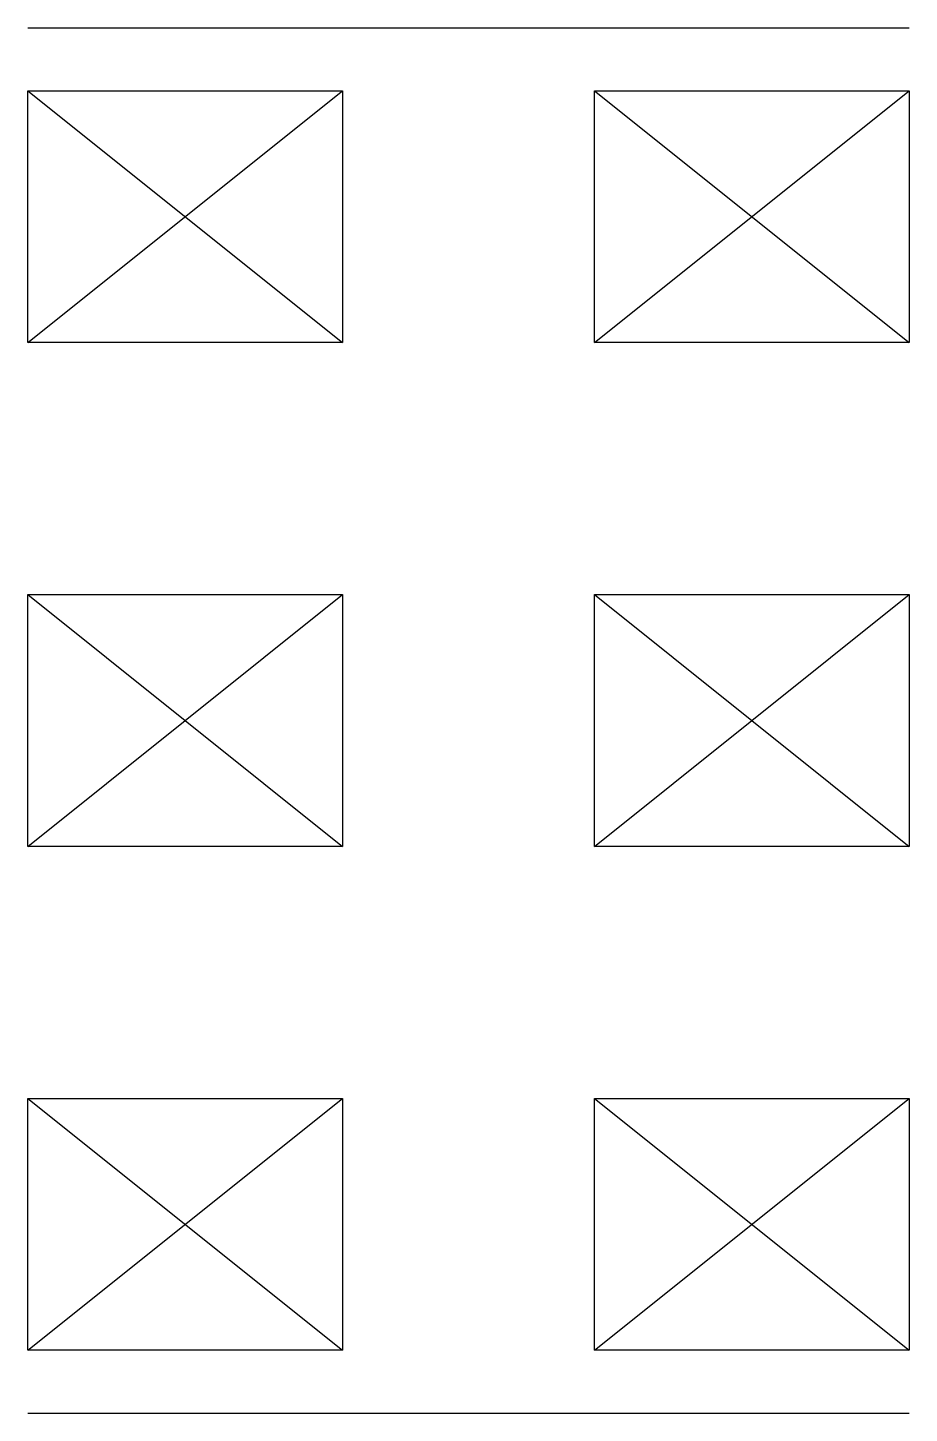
# Model space of a CAD drawing. Extents: x -0.35 to 0.35, y -0.55 to 0.55.
import ezdxf

# ---------------------------------------------------------------- set-up
doc = ezdxf.new("R2010")
doc.units = 0
doc.layers.add('粗实线层', color=7, linetype='CONTINUOUS')

msp = doc.modelspace()

# ---------------------------------------------------------------- linework, layer by layer
at = {"layer": '粗实线层'}
for p, q in [((-0.35, 0.55), (0.35, 0.55)), ((-0.35, 0.5), (-0.1, 0.3)), ((-0.35, 0.3), (-0.1, 0.5)), ((0.1, 0.5), (0.35, 0.3)), ((0.1, 0.3), (0.35, 0.5)), ((-0.35, -0.1), (-0.1, 0.1)), ((-0.35, 0.1), (-0.1, -0.1)), ((0.1, 0.1), (0.35, -0.1)), ((0.1, -0.1), (0.35, 0.1)), ((-0.35, -0.3), (-0.1, -0.5)), ((-0.35, -0.5), (-0.1, -0.3)), ((0.1, -0.3), (0.35, -0.5)), ((0.1, -0.5), (0.35, -0.3)), ((-0.35, -0.55), (0.35, -0.55))]:
    msp.add_line(p, q, dxfattribs=at)
for points in [[(-0.35, 0.3), (-0.35, 0.5), (-0.1, 0.5), (-0.1, 0.3)], [(0.1, 0.3), (0.1, 0.5), (0.35, 0.5), (0.35, 0.3)], [(-0.35, -0.1), (-0.35, 0.1), (-0.1, 0.1), (-0.1, -0.1)], [(0.1, -0.1), (0.1, 0.1), (0.35, 0.1), (0.35, -0.1)], [(-0.35, -0.5), (-0.35, -0.3), (-0.1, -0.3), (-0.1, -0.5)], [(0.1, -0.5), (0.1, -0.3), (0.35, -0.3), (0.35, -0.5)]]:
    msp.add_lwpolyline(points, close=True, dxfattribs=at)

doc.saveas('drawing.dxf')
